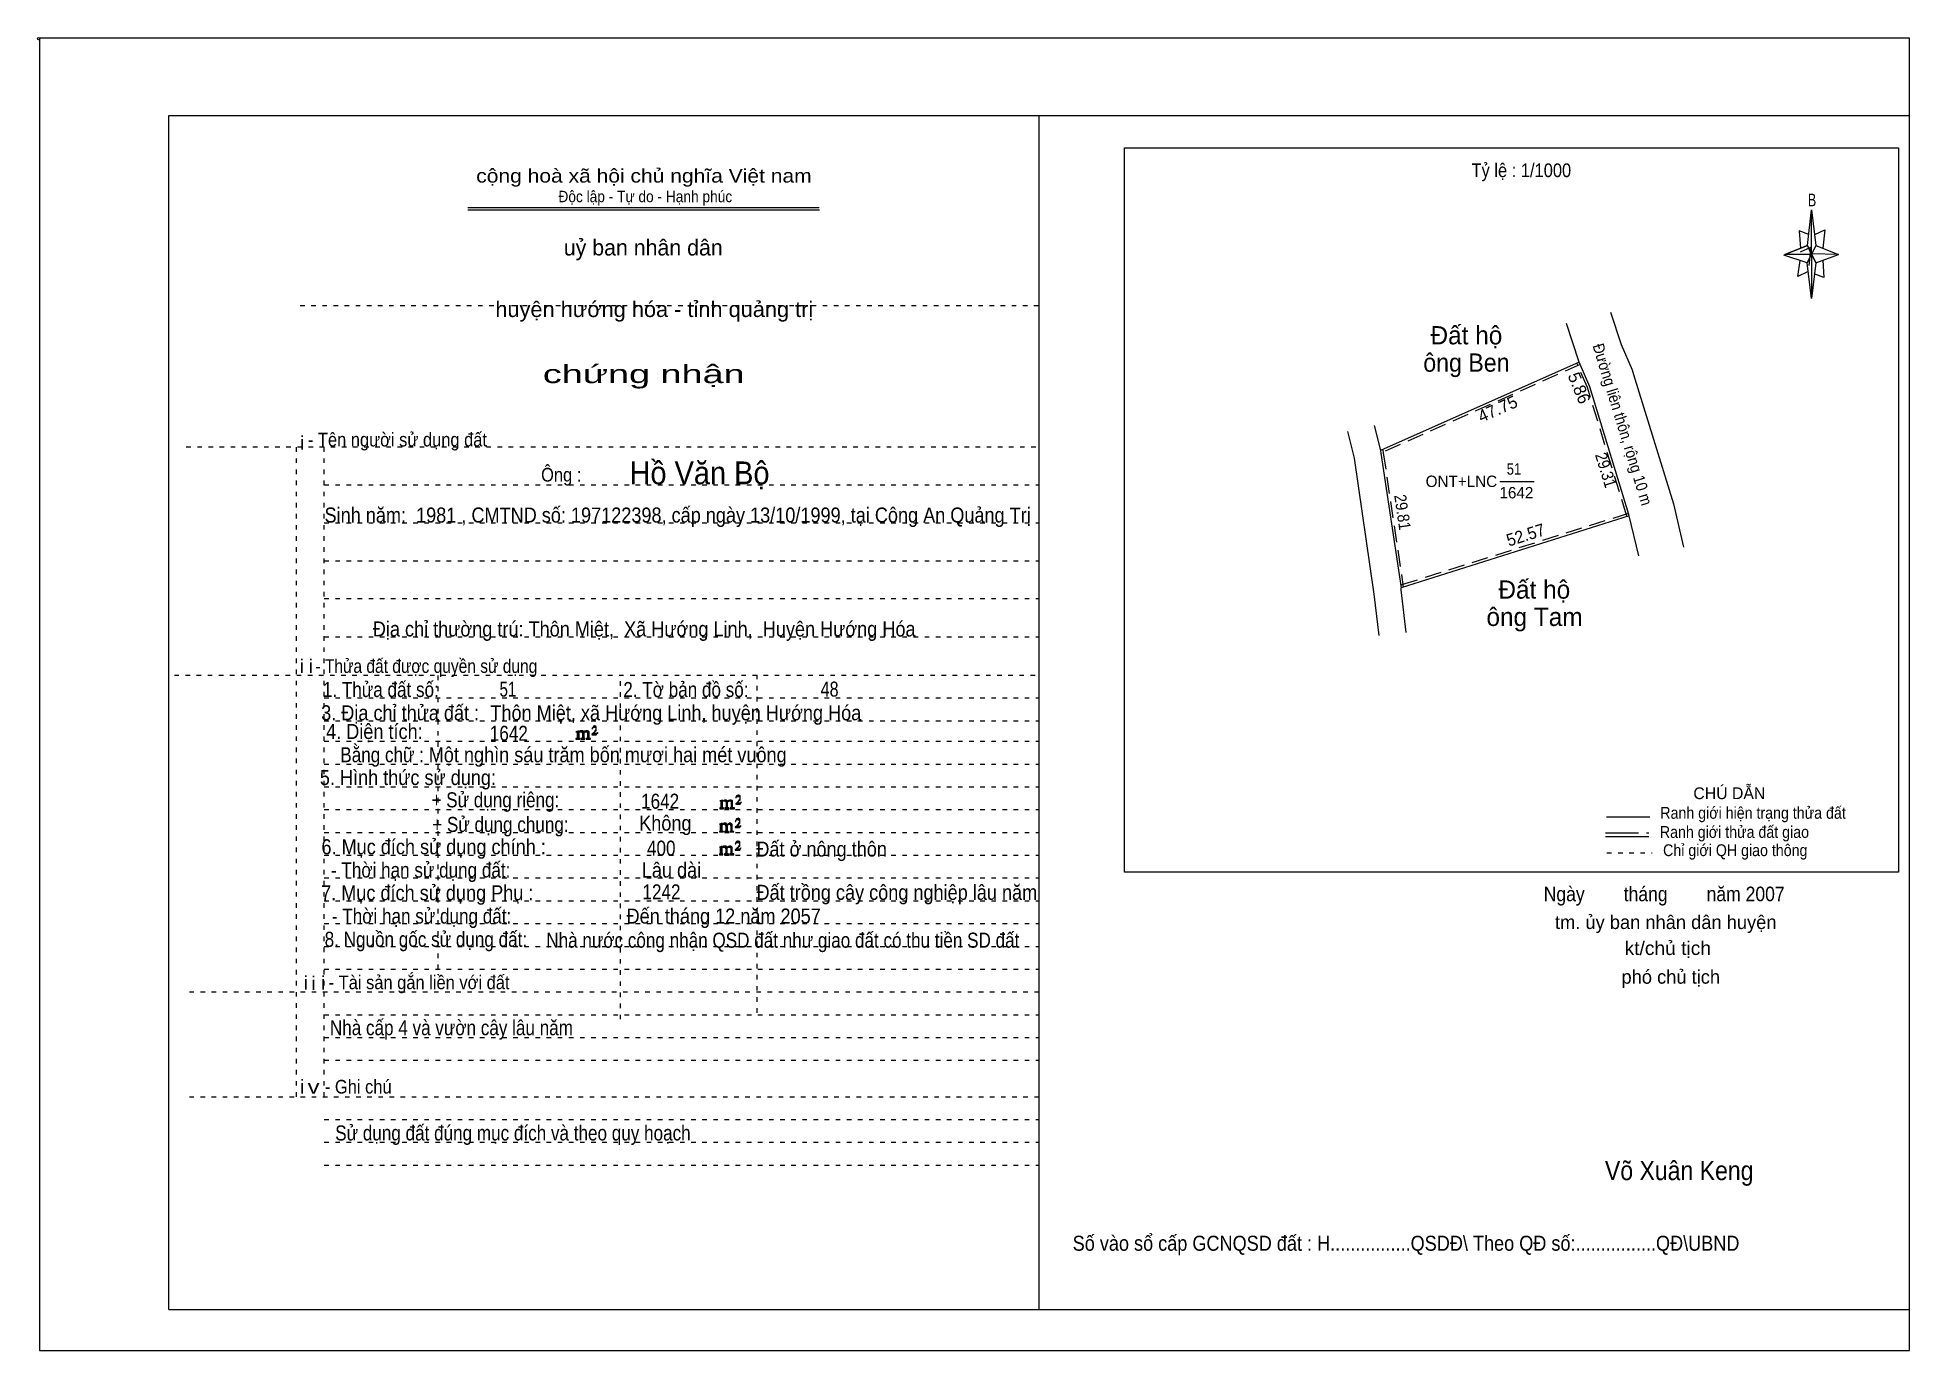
# Model space of a CAD drawing. Header units: centimetres. Extents: x -1.6 to 39.5, y -3.3 to 25.5.
import ezdxf
from ezdxf.enums import TextEntityAlignment as Align

# ---------------------------------------------------------------- set-up
doc = ezdxf.new("R2010")
doc.units = ezdxf.units.CM
doc.header["$LTSCALE"] = 0.12
for name, pattern in [('DOTTED', [1.5, 0.3, -1.2]), ('LONG_DASHED', [7.5, 6, -1.5]), ('MEDIUM_DASHED', [4.5, 3, -1.5])]:
    doc.linetypes.add(name, pattern=pattern)
for name, color, linetype, lineweight in [('1', 7, 'DOTTED', 13), ('10', 7, 'Continuous', 13), ('13', 7, 'Continuous', 13), ('4', 7, 'Continuous', 13), ('5', 7, 'Continuous', 13), ('50', 7, 'Continuous', 13)]:
    doc.layers.add(name, color=color, linetype=linetype, lineweight=lineweight)
doc.layers.add('30', color=7, linetype='Continuous')

msp = doc.modelspace()

# ---------------------------------------------------------------- hatches: boundary and pattern name
at = {"layer": '50'}
for points in [[(10.27, 10.13), (10.27, 10.12), (10.27, 10.11), (10.25, 10.11), (10.24, 10.11), (10.24, 10.1), (10.33, 10.1), (10.33, 10.11), (10.32, 10.11), (10.31, 10.11), (10.31, 10.12), (10.31, 10.13), (10.31, 10.24), (10.31, 10.25), (10.32, 10.26), (10.34, 10.26), (10.35, 10.26), (10.36, 10.26), (10.37, 10.25), (10.39, 10.22), (10.39, 10.13), (10.37, 10.12), (10.37, 10.11), (10.36, 10.11), (10.35, 10.11), (10.35, 10.1), (10.44, 10.1), (10.44, 10.11), (10.43, 10.11), (10.42, 10.11), (10.42, 10.12), (10.42, 10.13), (10.42, 10.24), (10.44, 10.26), (10.45, 10.26), (10.46, 10.26), (10.49, 10.26), (10.49, 10.25), (10.5, 10.24), (10.5, 10.22), (10.5, 10.13), (10.5, 10.12), (10.49, 10.11), (10.49, 10.11), (10.47, 10.11), (10.47, 10.1), (10.56, 10.1), (10.56, 10.11), (10.55, 10.11), (10.54, 10.11), (10.53, 10.12), (10.53, 10.13), (10.53, 10.2), (10.53, 10.25), (10.53, 10.26), (10.52, 10.27), (10.5, 10.28), (10.47, 10.28), (10.46, 10.28), (10.44, 10.27), (10.41, 10.25), (10.41, 10.26), (10.4, 10.28), (10.39, 10.28), (10.37, 10.28), (10.35, 10.28), (10.34, 10.28), (10.32, 10.26), (10.31, 10.26), (10.31, 10.25), (10.31, 10.25), (10.31, 10.26), (10.31, 10.28), (10.24, 10.26), (10.24, 10.26), (10.25, 10.26), (10.27, 10.25), (10.27, 10.24), (10.27, 10.23)], [(10.69, 10.19), (10.72, 10.24), (10.72, 10.24), (10.71, 10.22), (10.69, 10.22), (10.68, 10.22), (10.63, 10.22), (10.66, 10.26), (10.67, 10.27), (10.69, 10.28), (10.69, 10.3), (10.69, 10.32), (10.69, 10.34), (10.69, 10.35), (10.69, 10.37), (10.68, 10.38), (10.67, 10.38), (10.66, 10.39), (10.65, 10.39), (10.63, 10.38), (10.63, 10.38), (10.62, 10.37), (10.61, 10.35), (10.59, 10.33), (10.61, 10.33), (10.61, 10.35), (10.62, 10.35), (10.63, 10.36), (10.65, 10.36), (10.66, 10.36), (10.67, 10.35), (10.68, 10.35), (10.68, 10.32), (10.68, 10.3), (10.66, 10.28), (10.66, 10.26), (10.65, 10.25), (10.59, 10.2), (10.59, 10.19)], [(13.42, 8.61), (13.42, 8.6), (13.42, 8.59), (13.41, 8.59), (13.4, 8.59), (13.4, 8.57), (13.48, 8.57), (13.48, 8.59), (13.47, 8.59), (13.46, 8.59), (13.46, 8.6), (13.46, 8.61), (13.46, 8.72), (13.46, 8.73), (13.47, 8.74), (13.5, 8.74), (13.51, 8.74), (13.52, 8.74), (13.53, 8.73), (13.54, 8.69), (13.54, 8.61), (13.53, 8.6), (13.53, 8.59), (13.52, 8.59), (13.51, 8.59), (13.51, 8.57), (13.6, 8.57), (13.6, 8.59), (13.58, 8.59), (13.57, 8.59), (13.57, 8.6), (13.57, 8.61), (13.57, 8.72), (13.6, 8.74), (13.61, 8.74), (13.62, 8.74), (13.64, 8.74), (13.64, 8.73), (13.65, 8.72), (13.65, 8.69), (13.65, 8.61), (13.65, 8.6), (13.64, 8.59), (13.64, 8.59), (13.63, 8.59), (13.63, 8.57), (13.72, 8.57), (13.72, 8.59), (13.7, 8.59), (13.69, 8.59), (13.68, 8.6), (13.68, 8.61), (13.68, 8.68), (13.68, 8.73), (13.68, 8.74), (13.67, 8.75), (13.65, 8.76), (13.63, 8.76), (13.62, 8.76), (13.6, 8.75), (13.56, 8.73), (13.56, 8.74), (13.55, 8.76), (13.54, 8.76), (13.53, 8.76), (13.51, 8.76), (13.5, 8.76), (13.47, 8.74), (13.46, 8.74), (13.46, 8.73), (13.46, 8.73), (13.46, 8.74), (13.46, 8.76), (13.4, 8.74), (13.4, 8.74), (13.41, 8.74), (13.42, 8.73), (13.42, 8.72), (13.42, 8.71)], [(13.85, 8.67), (13.87, 8.72), (13.87, 8.72), (13.86, 8.69), (13.85, 8.69), (13.84, 8.69), (13.78, 8.69), (13.82, 8.74), (13.83, 8.75), (13.85, 8.76), (13.85, 8.78), (13.85, 8.79), (13.85, 8.82), (13.85, 8.83), (13.85, 8.85), (13.84, 8.86), (13.83, 8.86), (13.82, 8.87), (13.8, 8.87), (13.78, 8.86), (13.78, 8.86), (13.77, 8.85), (13.76, 8.83), (13.75, 8.81), (13.76, 8.81), (13.76, 8.83), (13.77, 8.83), (13.78, 8.84), (13.8, 8.84), (13.82, 8.84), (13.83, 8.83), (13.84, 8.83), (13.84, 8.79), (13.84, 8.78), (13.82, 8.76), (13.82, 8.74), (13.8, 8.73), (13.75, 8.68), (13.75, 8.67)], [(13.41, 8.09), (13.41, 8.08), (13.41, 8.07), (13.4, 8.07), (13.39, 8.07), (13.39, 8.06), (13.48, 8.06), (13.48, 8.07), (13.47, 8.07), (13.45, 8.07), (13.45, 8.08), (13.45, 8.09), (13.45, 8.2), (13.45, 8.21), (13.47, 8.23), (13.49, 8.23), (13.5, 8.23), (13.51, 8.23), (13.52, 8.21), (13.53, 8.18), (13.53, 8.09), (13.52, 8.08), (13.52, 8.07), (13.51, 8.07), (13.5, 8.07), (13.5, 8.06), (13.59, 8.06), (13.59, 8.07), (13.58, 8.07), (13.57, 8.07), (13.57, 8.08), (13.57, 8.09), (13.57, 8.2), (13.59, 8.23), (13.6, 8.23), (13.61, 8.23), (13.63, 8.23), (13.63, 8.21), (13.64, 8.2), (13.64, 8.18), (13.64, 8.09), (13.64, 8.08), (13.63, 8.07), (13.63, 8.07), (13.62, 8.07), (13.62, 8.06), (13.71, 8.06), (13.71, 8.07), (13.7, 8.07), (13.69, 8.07), (13.67, 8.08), (13.67, 8.09), (13.67, 8.17), (13.67, 8.21), (13.67, 8.23), (13.66, 8.24), (13.64, 8.25), (13.62, 8.25), (13.61, 8.25), (13.59, 8.24), (13.55, 8.21), (13.55, 8.23), (13.54, 8.25), (13.53, 8.25), (13.52, 8.25), (13.5, 8.25), (13.49, 8.25), (13.47, 8.23), (13.45, 8.23), (13.45, 8.21), (13.45, 8.21), (13.45, 8.23), (13.45, 8.25), (13.39, 8.23), (13.39, 8.23), (13.4, 8.23), (13.41, 8.21), (13.41, 8.2), (13.41, 8.19)], [(13.84, 8.16), (13.86, 8.2), (13.86, 8.2), (13.85, 8.18), (13.84, 8.18), (13.83, 8.18), (13.77, 8.18), (13.81, 8.23), (13.82, 8.24), (13.84, 8.25), (13.84, 8.27), (13.84, 8.28), (13.84, 8.3), (13.84, 8.31), (13.84, 8.34), (13.83, 8.35), (13.82, 8.35), (13.81, 8.36), (13.8, 8.36), (13.77, 8.35), (13.77, 8.35), (13.76, 8.34), (13.75, 8.31), (13.74, 8.29), (13.75, 8.29), (13.75, 8.31), (13.76, 8.31), (13.77, 8.33), (13.8, 8.33), (13.81, 8.33), (13.82, 8.31), (13.83, 8.31), (13.83, 8.28), (13.83, 8.27), (13.81, 8.25), (13.81, 8.23), (13.8, 8.21), (13.74, 8.17), (13.74, 8.16)], [(13.84, 7.66), (13.86, 7.71), (13.86, 7.71), (13.85, 7.68), (13.84, 7.68), (13.83, 7.68), (13.77, 7.68), (13.81, 7.73), (13.82, 7.74), (13.84, 7.75), (13.84, 7.77), (13.84, 7.78), (13.84, 7.81), (13.84, 7.82), (13.84, 7.84), (13.83, 7.85), (13.82, 7.85), (13.81, 7.86), (13.79, 7.86), (13.77, 7.85), (13.77, 7.85), (13.76, 7.84), (13.75, 7.82), (13.74, 7.8), (13.75, 7.8), (13.75, 7.82), (13.76, 7.82), (13.77, 7.83), (13.79, 7.83), (13.81, 7.83), (13.82, 7.82), (13.83, 7.82), (13.83, 7.78), (13.83, 7.77), (13.81, 7.75), (13.81, 7.73), (13.79, 7.72), (13.74, 7.67), (13.74, 7.66)], [(13.41, 7.6), (13.41, 7.59), (13.41, 7.58), (13.4, 7.58), (13.39, 7.58), (13.39, 7.56), (13.47, 7.56), (13.47, 7.58), (13.46, 7.58), (13.45, 7.58), (13.45, 7.59), (13.45, 7.6), (13.45, 7.71), (13.45, 7.72), (13.46, 7.73), (13.49, 7.73), (13.5, 7.73), (13.51, 7.73), (13.52, 7.72), (13.53, 7.68), (13.53, 7.6), (13.52, 7.59), (13.52, 7.58), (13.51, 7.58), (13.5, 7.58), (13.5, 7.56), (13.59, 7.56), (13.59, 7.58), (13.57, 7.58), (13.56, 7.58), (13.56, 7.59), (13.56, 7.6), (13.56, 7.71), (13.59, 7.73), (13.6, 7.73), (13.61, 7.73), (13.63, 7.73), (13.63, 7.72), (13.64, 7.71), (13.64, 7.68), (13.64, 7.6), (13.64, 7.59), (13.63, 7.58), (13.63, 7.58), (13.62, 7.58), (13.62, 7.56), (13.71, 7.56), (13.71, 7.58), (13.69, 7.58), (13.68, 7.58), (13.67, 7.59), (13.67, 7.6), (13.67, 7.67), (13.67, 7.72), (13.67, 7.73), (13.66, 7.74), (13.64, 7.75), (13.62, 7.75), (13.61, 7.75), (13.59, 7.74), (13.55, 7.72), (13.55, 7.73), (13.54, 7.75), (13.53, 7.75), (13.52, 7.75), (13.5, 7.75), (13.49, 7.75), (13.46, 7.73), (13.45, 7.73), (13.45, 7.72), (13.45, 7.72), (13.45, 7.73), (13.45, 7.75), (13.39, 7.73), (13.39, 7.73), (13.4, 7.73), (13.41, 7.72), (13.41, 7.71), (13.41, 7.7)]]:
    msp.add_hatch(color=256, dxfattribs=at).paths.add_polyline_path(points)

# ---------------------------------------------------------------- linework, layer by layer
at = {"layer": '1', "linetype": 'Continuous'}
for p, q in [((1.31, -2.42), (1.31, 23.78)), ((1.31, 23.78), (39.51, 23.78)), ((20.41, -2.42), (20.41, 23.78)), ((39.51, -2.42), (39.51, 23.78)), ((7.87, 21.76), (15.58, 21.76)), ((7.87, 21.71), (15.59, 21.71)), ((37.26, 20.55), (36.75, 20.72)), ((1.31, -2.42), (39.51, -2.42))]:
    msp.add_line(p, q, dxfattribs=at)
at = {"layer": '1'}
for p, q in [((4.19, 19.61), (20.41, 19.61)), ((1.69, 16.51), (20.41, 16.51)), ((4.11, 2.25), (4.11, 16.51)), ((4.72, 2.25), (4.72, 16.51)), ((4.72, 15.68), (20.41, 15.68)), ((4.72, 14.84), (20.41, 14.84)), ((4.72, 14.01), (20.41, 14.01)), ((4.72, 13.18), (20.41, 13.18)), ((4.72, 12.34), (20.41, 12.34)), ((1.43, 11.5), (20.41, 11.5)), ((7.22, 5.05), (7.22, 11.5)), ((11.22, 3.95), (11.22, 11.5)), ((14.22, 4.09), (14.22, 11.5)), ((4.72, 11), (20.41, 11)), ((4.72, 10.5), (20.41, 10.5)), ((4.72, 10.05), (20.41, 10.05)), ((4.72, 9.55), (20.41, 9.55)), ((4.72, 9.05), (20.41, 9.05)), ((4.72, 8.55), (20.41, 8.55)), ((4.72, 8.05), (20.41, 8.05)), ((4.72, 7.55), (20.41, 7.55)), ((4.72, 7.05), (20.41, 7.05)), ((4.72, 6.55), (20.41, 6.55)), ((4.72, 6.05), (20.41, 6.05)), ((4.72, 5.55), (20.41, 5.55)), ((4.72, 5.05), (20.41, 5.05)), ((1.76, 4.55), (20.41, 4.55)), ((4.72, 4.05), (20.41, 4.05)), ((4.72, 3.55), (20.41, 3.55)), ((4.72, 3.05), (20.41, 3.05)), ((1.76, 2.25), (20.41, 2.25)), ((4.72, 1.75), (20.41, 1.75)), ((4.72, 1.25), (20.41, 1.25)), ((4.72, 0.75), (20.41, 0.75))]:
    msp.add_line(p, q, dxfattribs=at)
at = {"layer": '1', "linetype": 'Continuous'}
msp.add_lwpolyline([(-1.53, -3.32), (39.51, -3.32), (39.51, 25.48), (-1.53, 25.48)], close=True, dxfattribs=at)
msp.add_lwpolyline([(37.27, 20.35), (37.06, 20.25), (37.11, 20.6)], dxfattribs=at)
at = {"layer": '10'}
for p, q in [((32.26, 18.37), (27.9, 16.43)), ((27.76, 16.98), (27.9, 16.43)), ((33.36, 15), (28.35, 13.42)), ((33.57, 14.12), (33.36, 15))]:
    msp.add_line(p, q, dxfattribs=at)
at = {"layer": '10', "linetype": 'MEDIUM_DASHED'}
for p, q in [((32.28, 18.32), (27.92, 16.38)), ((33.34, 15.05), (28.33, 13.47))]:
    msp.add_line(p, q, dxfattribs=at)
at = {"layer": '10'}
for points in [[(32.95, 19.47), (33.18, 18.76), (33.42, 18.2), (33.45, 18.1)], [(32.26, 18.37), (32.25, 18.39), (31.98, 19.22)], [(33.36, 15), (33.35, 15.03), (32.49, 17.83), (32.26, 18.37)], [(33.45, 18.1), (34.33, 15.26), (34.55, 14.31)], [(27.87, 12.37), (27.76, 13.28), (27.33, 16.26), (27.18, 16.85)], [(27.9, 16.43), (27.91, 16.37), (28.35, 13.42)], [(28.46, 12.44), (28.35, 13.37), (28.35, 13.42)]]:
    msp.add_lwpolyline(points, dxfattribs=at)
at = {"layer": '10', "linetype": 'MEDIUM_DASHED'}
for points in [[(33.31, 14.98), (33.3, 15.01), (32.44, 17.81), (32.21, 18.35)], [(27.95, 16.44), (27.96, 16.38), (28.4, 13.43)]]:
    msp.add_lwpolyline(points, dxfattribs=at)
at = {"layer": '13'}
msp.add_line((30.52, 15.75), (31.27, 15.75), dxfattribs=at)
at = {"layer": '4'}
for p, q in [((32.86, 8.39), (33.81, 8.39)), ((32.84, 7.96), (33.79, 7.96))]:
    msp.add_line(p, q, dxfattribs=at)
at = {"layer": '4', "linetype": 'LONG_DASHED'}
msp.add_line((32.84, 8.04), (33.79, 8.04), dxfattribs=at)
at = {"layer": '4', "linetype": 'DOTTED'}
msp.add_line((32.87, 7.6), (33.86, 7.6), dxfattribs=at)
at = {"layer": '4'}
msp.add_lwpolyline([(22.28, 23.07), (39.27, 23.07), (39.27, 7.18), (22.28, 7.18)], close=True, dxfattribs=at)
msp.add_circle((-1.55, 25.47), 0.025, dxfattribs=at)
at = {"layer": '5'}
for p, q in [((37.27, 20.93), (37.36, 21.71)), ((37.45, 20.55), (37.36, 19.77)), ((37.45, 20.93), (37.95, 20.73)), ((37.61, 20.61), (37.63, 20.23)), ((37.63, 20.23), (37.42, 20.31))]:
    msp.add_line(p, q, dxfattribs=at)
for points in [[(37.36, 21.71), (37.45, 20.93), (37.36, 20.73)], [(37.36, 20.73), (36.77, 20.73), (37.27, 20.93), (37.45, 20.55), (37.95, 20.73), (37.36, 20.75)], [(37.36, 20.73), (37.36, 19.77), (37.26, 20.55)]]:
    msp.add_lwpolyline(points, close=True, dxfattribs=at)
for points in [[(37.3, 21.17), (37.09, 21.25), (37.12, 20.87)], [(37.43, 21.17), (37.65, 21.27), (37.61, 20.87)], [(37.36, 20.73), (37.27, 20.93), (36.77, 20.73)], [(37.12, 20.79), (37.34, 20.89), (37.3, 20.49)], [(37.36, 20.73), (37.45, 20.55), (37.95, 20.73)]]:
    msp.add_lwpolyline(points, dxfattribs=at)
at = {"layer": '50'}
for points in [[(10.27, 10.13), (10.27, 10.12), (10.27, 10.11), (10.25, 10.11), (10.24, 10.11), (10.24, 10.1), (10.33, 10.1), (10.33, 10.11), (10.32, 10.11), (10.31, 10.11), (10.31, 10.12), (10.31, 10.13), (10.31, 10.24), (10.31, 10.25), (10.32, 10.26), (10.34, 10.26), (10.35, 10.26), (10.36, 10.26), (10.37, 10.25), (10.39, 10.22), (10.39, 10.13), (10.37, 10.12), (10.37, 10.11), (10.36, 10.11), (10.35, 10.11), (10.35, 10.1), (10.44, 10.1), (10.44, 10.11), (10.43, 10.11), (10.42, 10.11), (10.42, 10.12), (10.42, 10.13), (10.42, 10.24), (10.44, 10.26), (10.45, 10.26), (10.46, 10.26), (10.49, 10.26), (10.49, 10.25), (10.5, 10.24), (10.5, 10.22), (10.5, 10.13), (10.5, 10.12), (10.49, 10.11), (10.49, 10.11), (10.47, 10.11), (10.47, 10.1), (10.56, 10.1), (10.56, 10.11), (10.55, 10.11), (10.54, 10.11), (10.53, 10.12), (10.53, 10.13), (10.53, 10.2), (10.53, 10.25), (10.53, 10.26), (10.52, 10.27), (10.5, 10.28), (10.47, 10.28), (10.46, 10.28), (10.44, 10.27), (10.41, 10.25), (10.41, 10.26), (10.4, 10.28), (10.39, 10.28), (10.37, 10.28), (10.35, 10.28), (10.34, 10.28), (10.32, 10.26), (10.31, 10.26), (10.31, 10.25), (10.31, 10.25), (10.31, 10.26), (10.31, 10.28), (10.24, 10.26), (10.24, 10.26), (10.25, 10.26), (10.27, 10.25), (10.27, 10.24), (10.27, 10.23)], [(10.69, 10.19), (10.72, 10.24), (10.72, 10.24), (10.71, 10.22), (10.69, 10.22), (10.68, 10.22), (10.63, 10.22), (10.66, 10.26), (10.67, 10.27), (10.69, 10.28), (10.69, 10.3), (10.69, 10.32), (10.69, 10.34), (10.69, 10.35), (10.69, 10.37), (10.68, 10.38), (10.67, 10.38), (10.66, 10.39), (10.65, 10.39), (10.63, 10.38), (10.63, 10.38), (10.62, 10.37), (10.61, 10.35), (10.59, 10.33), (10.61, 10.33), (10.61, 10.35), (10.62, 10.35), (10.63, 10.36), (10.65, 10.36), (10.66, 10.36), (10.67, 10.35), (10.68, 10.35), (10.68, 10.32), (10.68, 10.3), (10.66, 10.28), (10.66, 10.26), (10.65, 10.25), (10.59, 10.2), (10.59, 10.19)], [(13.42, 8.61), (13.42, 8.6), (13.42, 8.59), (13.41, 8.59), (13.4, 8.59), (13.4, 8.57), (13.48, 8.57), (13.48, 8.59), (13.47, 8.59), (13.46, 8.59), (13.46, 8.6), (13.46, 8.61), (13.46, 8.72), (13.46, 8.73), (13.47, 8.74), (13.5, 8.74), (13.51, 8.74), (13.52, 8.74), (13.53, 8.73), (13.54, 8.69), (13.54, 8.61), (13.53, 8.6), (13.53, 8.59), (13.52, 8.59), (13.51, 8.59), (13.51, 8.57), (13.6, 8.57), (13.6, 8.59), (13.58, 8.59), (13.57, 8.59), (13.57, 8.6), (13.57, 8.61), (13.57, 8.72), (13.6, 8.74), (13.61, 8.74), (13.62, 8.74), (13.64, 8.74), (13.64, 8.73), (13.65, 8.72), (13.65, 8.69), (13.65, 8.61), (13.65, 8.6), (13.64, 8.59), (13.64, 8.59), (13.63, 8.59), (13.63, 8.57), (13.72, 8.57), (13.72, 8.59), (13.7, 8.59), (13.69, 8.59), (13.68, 8.6), (13.68, 8.61), (13.68, 8.68), (13.68, 8.73), (13.68, 8.74), (13.67, 8.75), (13.65, 8.76), (13.63, 8.76), (13.62, 8.76), (13.6, 8.75), (13.56, 8.73), (13.56, 8.74), (13.55, 8.76), (13.54, 8.76), (13.53, 8.76), (13.51, 8.76), (13.5, 8.76), (13.47, 8.74), (13.46, 8.74), (13.46, 8.73), (13.46, 8.73), (13.46, 8.74), (13.46, 8.76), (13.4, 8.74), (13.4, 8.74), (13.41, 8.74), (13.42, 8.73), (13.42, 8.72), (13.42, 8.71)], [(13.85, 8.67), (13.87, 8.72), (13.87, 8.72), (13.86, 8.69), (13.85, 8.69), (13.84, 8.69), (13.78, 8.69), (13.82, 8.74), (13.83, 8.75), (13.85, 8.76), (13.85, 8.78), (13.85, 8.79), (13.85, 8.82), (13.85, 8.83), (13.85, 8.85), (13.84, 8.86), (13.83, 8.86), (13.82, 8.87), (13.8, 8.87), (13.78, 8.86), (13.78, 8.86), (13.77, 8.85), (13.76, 8.83), (13.75, 8.81), (13.76, 8.81), (13.76, 8.83), (13.77, 8.83), (13.78, 8.84), (13.8, 8.84), (13.82, 8.84), (13.83, 8.83), (13.84, 8.83), (13.84, 8.79), (13.84, 8.78), (13.82, 8.76), (13.82, 8.74), (13.8, 8.73), (13.75, 8.68), (13.75, 8.67)], [(13.41, 8.09), (13.41, 8.08), (13.41, 8.07), (13.4, 8.07), (13.39, 8.07), (13.39, 8.06), (13.48, 8.06), (13.48, 8.07), (13.47, 8.07), (13.45, 8.07), (13.45, 8.08), (13.45, 8.09), (13.45, 8.2), (13.45, 8.21), (13.47, 8.23), (13.49, 8.23), (13.5, 8.23), (13.51, 8.23), (13.52, 8.21), (13.53, 8.18), (13.53, 8.09), (13.52, 8.08), (13.52, 8.07), (13.51, 8.07), (13.5, 8.07), (13.5, 8.06), (13.59, 8.06), (13.59, 8.07), (13.58, 8.07), (13.57, 8.07), (13.57, 8.08), (13.57, 8.09), (13.57, 8.2), (13.59, 8.23), (13.6, 8.23), (13.61, 8.23), (13.63, 8.23), (13.63, 8.21), (13.64, 8.2), (13.64, 8.18), (13.64, 8.09), (13.64, 8.08), (13.63, 8.07), (13.63, 8.07), (13.62, 8.07), (13.62, 8.06), (13.71, 8.06), (13.71, 8.07), (13.7, 8.07), (13.69, 8.07), (13.67, 8.08), (13.67, 8.09), (13.67, 8.17), (13.67, 8.21), (13.67, 8.23), (13.66, 8.24), (13.64, 8.25), (13.62, 8.25), (13.61, 8.25), (13.59, 8.24), (13.55, 8.21), (13.55, 8.23), (13.54, 8.25), (13.53, 8.25), (13.52, 8.25), (13.5, 8.25), (13.49, 8.25), (13.47, 8.23), (13.45, 8.23), (13.45, 8.21), (13.45, 8.21), (13.45, 8.23), (13.45, 8.25), (13.39, 8.23), (13.39, 8.23), (13.4, 8.23), (13.41, 8.21), (13.41, 8.2), (13.41, 8.19)], [(13.84, 8.16), (13.86, 8.2), (13.86, 8.2), (13.85, 8.18), (13.84, 8.18), (13.83, 8.18), (13.77, 8.18), (13.81, 8.23), (13.82, 8.24), (13.84, 8.25), (13.84, 8.27), (13.84, 8.28), (13.84, 8.3), (13.84, 8.31), (13.84, 8.34), (13.83, 8.35), (13.82, 8.35), (13.81, 8.36), (13.8, 8.36), (13.77, 8.35), (13.77, 8.35), (13.76, 8.34), (13.75, 8.31), (13.74, 8.29), (13.75, 8.29), (13.75, 8.31), (13.76, 8.31), (13.77, 8.33), (13.8, 8.33), (13.81, 8.33), (13.82, 8.31), (13.83, 8.31), (13.83, 8.28), (13.83, 8.27), (13.81, 8.25), (13.81, 8.23), (13.8, 8.21), (13.74, 8.17), (13.74, 8.16)], [(13.84, 7.66), (13.86, 7.71), (13.86, 7.71), (13.85, 7.68), (13.84, 7.68), (13.83, 7.68), (13.77, 7.68), (13.81, 7.73), (13.82, 7.74), (13.84, 7.75), (13.84, 7.77), (13.84, 7.78), (13.84, 7.81), (13.84, 7.82), (13.84, 7.84), (13.83, 7.85), (13.82, 7.85), (13.81, 7.86), (13.79, 7.86), (13.77, 7.85), (13.77, 7.85), (13.76, 7.84), (13.75, 7.82), (13.74, 7.8), (13.75, 7.8), (13.75, 7.82), (13.76, 7.82), (13.77, 7.83), (13.79, 7.83), (13.81, 7.83), (13.82, 7.82), (13.83, 7.82), (13.83, 7.78), (13.83, 7.77), (13.81, 7.75), (13.81, 7.73), (13.79, 7.72), (13.74, 7.67), (13.74, 7.66)], [(13.41, 7.6), (13.41, 7.59), (13.41, 7.58), (13.4, 7.58), (13.39, 7.58), (13.39, 7.56), (13.47, 7.56), (13.47, 7.58), (13.46, 7.58), (13.45, 7.58), (13.45, 7.59), (13.45, 7.6), (13.45, 7.71), (13.45, 7.72), (13.46, 7.73), (13.49, 7.73), (13.5, 7.73), (13.51, 7.73), (13.52, 7.72), (13.53, 7.68), (13.53, 7.6), (13.52, 7.59), (13.52, 7.58), (13.51, 7.58), (13.5, 7.58), (13.5, 7.56), (13.59, 7.56), (13.59, 7.58), (13.57, 7.58), (13.56, 7.58), (13.56, 7.59), (13.56, 7.6), (13.56, 7.71), (13.59, 7.73), (13.6, 7.73), (13.61, 7.73), (13.63, 7.73), (13.63, 7.72), (13.64, 7.71), (13.64, 7.68), (13.64, 7.6), (13.64, 7.59), (13.63, 7.58), (13.63, 7.58), (13.62, 7.58), (13.62, 7.56), (13.71, 7.56), (13.71, 7.58), (13.69, 7.58), (13.68, 7.58), (13.67, 7.59), (13.67, 7.6), (13.67, 7.67), (13.67, 7.72), (13.67, 7.73), (13.66, 7.74), (13.64, 7.75), (13.62, 7.75), (13.61, 7.75), (13.59, 7.74), (13.55, 7.72), (13.55, 7.73), (13.54, 7.75), (13.53, 7.75), (13.52, 7.75), (13.5, 7.75), (13.49, 7.75), (13.46, 7.73), (13.45, 7.73), (13.45, 7.72), (13.45, 7.72), (13.45, 7.73), (13.45, 7.75), (13.39, 7.73), (13.39, 7.73), (13.4, 7.73), (13.41, 7.72), (13.41, 7.71), (13.41, 7.7)]]:
    msp.add_lwpolyline(points, close=True, dxfattribs=at)

# ---------------------------------------------------------------- texts
at = {"layer": '1'}
for s, height, width, p in [('cộng hoà xã hội chủ nghĩa Việt nam', 0.3, 1.15, (11.735, 22.31)), ('Độc lập - Tự do - Hạnh phúc', 0.25, 0.9, (11.765, 21.88)), ('chứng nhận', 0.4, 1.55, (11.73, 17.91)), ('- Tên người sử dụng đất', 0.3, 0.9, (6.325, 16.52)), ('- Thửa đất được quyền sử dụng', 0.3, 0.85, (6.96, 11.55)), ('- Tài sản gắn liền với đất ', 0.3, 0.9, (6.85, 4.61)), ('v', 0.3, 1.3, (4.485, 2.32)), ('- Ghi chú', 0.3, 0.9, (5.465, 2.32))]:
    msp.add_text(s, height=height, dxfattribs=dict(at, width=width)).set_placement(p, align=Align.CENTER)
for s, height, p in [('uỷ ban nhân dân', 0.35, (11.72, 20.71)), ('i', 0.3, (4.235, 16.45)), ('i', 0.3, (4.225, 11.55)), ('i', 0.3, (4.425, 11.55)), ('i', 0.3, (4.315, 4.6)), ('i', 0.3, (4.485, 4.59)), ('i', 0.3, (4.695, 4.6)), ('i', 0.3, (4.235, 2.32))]:
    msp.add_text(s, height=height, dxfattribs=at).set_placement(p, align=Align.CENTER)
at = {"layer": '10'}
for s, height, width, p in [('Tỷ lệ : 1/1000', 0.3, 0.9, (30.99, 22.43)), ('ông Ben', 0.4, 0.95, (29.785, 18.16)), ('Hồ Văn Bộ', 0.5, 0.95, (12.955, 15.69)), ('Võ Xuân Keng', 0.42, 0.9, (34.455, 0.42))]:
    msp.add_text(s, height=height, dxfattribs=dict(at, width=width)).set_placement(p, align=Align.CENTER)
for s, p in [('Đất hộ', (29.785, 18.76)), ('Đất hộ', (31.275, 13.18)), ('ông Tam', (31.28, 12.58))]:
    msp.add_text(s, height=0.4, dxfattribs=at).set_placement(p, align=Align.CENTER)
at = {"layer": '10', "width": 0.9}
msp.add_text('Đường liên thôn, rộng 10 m ', height=0.25, rotation=287.074, dxfattribs=at).set_placement((33.104, 16.927), align=Align.CENTER)
at = {"layer": '10', "width": 0.85}
msp.add_text('51', height=0.25, dxfattribs=at).set_placement((30.67, 15.9))
at = {"layer": '10'}
msp.add_text('ONT+LNC', height=0.25, dxfattribs=at).set_placement((30.46, 15.63), align=Align.RIGHT)
msp.add_text('1642', height=0.25, dxfattribs=at).set_placement((30.51, 15.38))
at = {"layer": '30'}
for s, height, rotation, p in [('5.86', 0.2699, 292.364, (32.135, 17.751)), ('47.75', 0.27, 23.972, (30.525, 17.22))]:
    msp.add_text(s, height=height, rotation=rotation, dxfattribs=at).set_placement(p, align=Align.CENTER)
for s, height, rotation, width, p in [('29.31', 0.26, 287.223, 0.9, (32.72, 15.963)), ('29.81', 0.26, 278.312, 0.9, (28.256, 15.059)), ('52.57', 0.27, 17.432, 0.95, (31.125, 14.45))]:
    msp.add_text(s, height=height, rotation=rotation, dxfattribs=dict(at, width=width)).set_placement(p, align=Align.CENTER)
at = {"layer": '4'}
msp.add_text('CHÚ DẪN', height=0.2591, dxfattribs=at).set_placement((35.555, 8.78), align=Align.CENTER)
at = {"layer": '4', "width": 0.9}
for s, p in [('Ranh giới hiện trạng thửa đất', (36.075, 8.35)), ('Ranh giới thửa đất giao ', (35.71, 7.93)), ('Chỉ giới QH giao thông', (35.685, 7.53))]:
    msp.add_text(s, height=0.2591, dxfattribs=at).set_placement(p, align=Align.CENTER)
at = {"layer": '5', "width": 0.75}
msp.add_text('B', height=0.276, dxfattribs=at).set_placement((37.37, 21.79), align=Align.CENTER)
at = {"layer": '50'}
for s, height, width, p in [('  huyện hướng hóa - tỉnh quảng trị', 0.34, 1.05, (11.83, 19.36)), ('Ông :', 0.3, 0.9, (9.92, 15.75)), ('Sinh năm:  1981 , CMTND số: 197122398, cấp ngày 13/10/1999, tại Công An Quảng Trị', 0.33, 0.9, (12.475, 14.85)), ('Địa chỉ thường trú: Thôn Miệt,  Xã Hướng Linh,  Huyện Hướng Hóa', 0.33, 0.9, (11.74, 12.35)), ('1. Thửa đất số:  ', 0.33, 0.85, (6.065, 11.02)), ('51', 0.33, 0.75, (8.75, 11.03)), ('2. Tờ bản đồ số:  ', 0.33, 0.85, (12.76, 11.02)), ('48', 0.33, 0.8, (15.81, 11.03)), ('3. Địa chỉ thửa đất : ', 0.33, 0.9, (6.44, 10.51)), ('Thôn Miệt, xã Hướng Linh, huyện Hướng Hóa', 0.33, 0.9, (12.435, 10.51)), ('4. Diện tích: ', 0.33, 0.9, (5.875, 10.1)), ('1642', 0.33, 0.85, (8.77, 10.06)), ('Bằng chữ :', 0.33, 0.85, (5.99, 9.59)), ('Một nghìn sáu trăm bốn mươi hai mét vuông', 0.33, 0.9, (10.94, 9.59)), ('5. Hình thức sử dụng:', 0.33, 0.9, (6.555, 9.09)), ('+ Sử dụng riêng:', 0.33, 0.85, (8.475, 8.6)), ('1642', 0.33, 0.85, (12.09, 8.57)), ('+ Sử dụng chung:', 0.33, 0.85, (8.585, 8.06)), ('Không', 0.33, 0.9, (12.205, 8.09)), ('6. Mục đích sử dụng chính :', 0.33, 0.9, (7.12, 7.57)), ('400', 0.33, 0.85, (12.115, 7.54)), ('Đất ở nông thôn', 0.33, 0.9, (15.635, 7.52)), ('- Thời hạn sử dụng đất:', 0.33, 0.85, (6.835, 7.06)), ('Lâu dài', 0.33, 0.9, (12.34, 7.06)), ('7. Mục đích sử dụng Phụ :', 0.33, 0.9, (6.98, 6.56)), ('1242', 0.33, 0.85, (12.12, 6.58)), ('Đất trồng cây công nghiệp lâu năm', 0.33, 0.9, (17.285, 6.57)), ('Ngày        tháng        năm 2007', 0.32, 0.9, (34.125, 6.54)), ('- Thời hạn sử dụng đất:', 0.33, 0.85, (6.855, 6.05)), ('Đến tháng 12 năm 2057', 0.33, 0.9, (13.485, 6.05)), ('8. Nguồn gốc sử dụng đất:', 0.33, 0.85, (6.95, 5.54)), ('Nhà nước công nhận QSD đất như giao đất có thu tiền SD đất ', 0.33, 0.85, (14.835, 5.52)), ('kt/chủ tịch', 0.3, 1.05, (34.205, 5.36)), ('Nhà cấp 4 và vườn cây lâu năm', 0.33, 0.85, (7.51, 3.6)), ('Sử dụng đất đúng mục đích và theo quy hoạch', 0.33, 0.85, (8.86, 1.29)), ('Số vào sổ cấp GCNQSD đất : H................QSDĐ\\ Theo QĐ số:................QĐ\\UBND', 0.33, 0.9, (28.46, -1.13))]:
    msp.add_text(s, height=height, dxfattribs=dict(at, width=width)).set_placement(p, align=Align.CENTER)
for s, p in [('tm. ủy ban nhân dân huyện ', (34.215, 5.93)), ('phó chủ tịch', (34.27, 4.73))]:
    msp.add_text(s, height=0.3, dxfattribs=at).set_placement(p, align=Align.CENTER)

doc.saveas('drawing.dxf')
